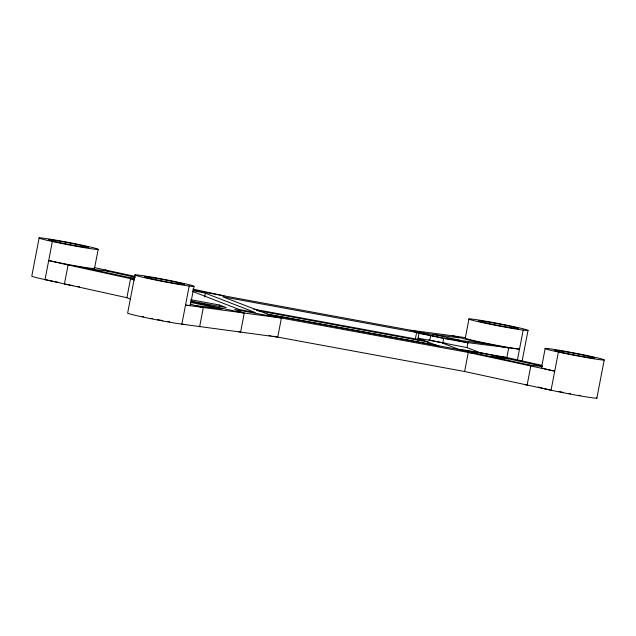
<?xml version="1.0" encoding="UTF-8"?>
<svg xmlns="http://www.w3.org/2000/svg" width="636" height="636" viewBox="0 0 636 636"><rect width="100%" height="100%" fill="white"/><g stroke="black" fill="none" stroke-linecap="round" stroke-linejoin="round"><path stroke-width="0.95" d="M39.138 237.896L31.8 276.024A30.107 1.153 10.9 0 0 58.592 282.416M94.502 268.448L98.175 249.392A30.107 1.153 10.9 0 0 55.427 240.05A30.107 1.153 10.9 0 0 52.367 241.497L45.029 279.617L126.89 297.704L130.595 299.135M126.89 297.704L130.563 278.648L134.474 279.164M134.999 274.895L127.653 313.015A30.107 1.153 10.9 0 0 151.567 318.835A30.107 1.153 10.9 0 0 185.227 324.527M189.194 286.033L181.848 324.153L277.741 337.104L281.414 318.048L185.521 305.089A30.107 1.153 10.9 0 0 189.806 305.034M190.355 305.447L194.028 286.383A30.107 1.153 10.9 0 0 151.281 277.042A30.107 1.153 10.9 0 0 148.228 278.489A30.107 1.153 10.9 0 0 194.028 286.383M204.673 297.012L205.404 293.204L193.837 290.755M219.181 306.91L219.547 305.01L190.689 299.691M545.171 348.488L541.498 367.552A30.107 1.153 10.9 0 0 554.727 371.146L468.287 352.455L234.692 309.446L244.264 313.143L240.591 332.207L238.85 331.531M415.34 339.147L416.62 332.477L222.735 296.781L268.662 314.534L462.547 350.229L460.154 349.307L504.674 357.058L541.967 365.342M417.733 340.077L419.013 333.399L416.62 332.477M427.774 343.957L428.147 342.049L256.666 310.479M481.714 353.298L467.015 347.622L429.777 340.316L430.691 335.554L419.013 333.399M432.695 336.301L433.06 334.393L461.49 340.602M430.691 335.554L443.626 338.376L442.704 343.146L460.162 349.895M468.978 318.962L465.306 338.026A30.107 1.153 10.9 0 0 485.483 343.09A30.107 1.153 10.9 0 0 519.501 349.164L467.166 342.558L453.237 339.513M467.015 347.622L467.929 342.852L467.166 342.558M596.862 398.104L604.2 359.976A30.107 1.153 10.9 0 0 561.461 350.635A30.107 1.153 10.9 0 0 558.4 352.082L551.054 390.21L464.614 371.511L468.287 352.455L477.485 353.664M480.522 354.689L480.888 352.789L542.118 366.169M506.836 357.567L508.673 348.035L471.181 340.65L452.379 335.736L410.88 330.259L192.851 290.111M517.299 360.604L523.174 330.1M521.949 361.908L528.007 330.458A30.107 1.153 10.9 0 0 485.268 321.116A30.107 1.153 10.9 0 0 482.207 322.563A30.107 1.153 10.9 0 0 528.007 330.458M134.752 278.115L127.248 277.129L88.158 268.583M190.705 302.41L222.075 309.009L196.54 305.638M459.128 337.827L414.672 331.968L443.101 338.177L487.55 344.044M446.059 343.456L428.918 340.045M480.888 352.789L462.126 350.309L529.08 364.945M496.247 356.144L505.437 357.353M489.99 356.399L508.752 358.871M542.532 366.543L528.174 364.953L530.774 366.113L527.109 385.17L525.296 384.613M452.379 335.736L465.473 337.684M443.626 338.376L467.929 342.852M429.777 340.316L418.098 338.169L439.047 346.27M253.812 309.183L424.315 340.57M267.231 314.168L436.757 345.38M268.98 335.49L270.928 335.848M272.876 336.213L464.614 371.511M69.928 285.095L64.403 284.054L68.076 264.989L48.702 260.553A30.107 1.153 10.9 0 0 81.551 266.866A30.107 1.153 10.9 0 0 93.953 268.042M94.605 267.653L135.023 276.406M410.88 330.259L424.808 333.304M192.947 289.062L223.999 295.851M106.92 271.055L135.524 277.312M190.88 301.48L244.264 313.143M190.124 304.095L203.281 307.737L199.617 326.793L199.219 326.499M105.226 269.887L107.826 271.047L93.468 269.457L68.076 264.989L130.563 278.648L134.268 280.079M205.404 293.204L255.306 312.546L239.271 309.509L192.287 291.344M219.547 305.01L226.249 307.593L193.543 301.575L191.031 300.605M79.603 286.828A43.709 1.677 10.9 0 1 77.743 286.502M72.894 285.636A43.709 1.677 10.9 0 1 70.914 285.278M98.175 249.392A30.107 1.153 10.9 0 1 52.367 241.497M169.669 321.784A20.4 0.779 10.9 0 1 167.952 321.506M162.88 320.624A20.4 0.779 10.9 0 1 157.72 319.662M152.521 318.636A20.4 0.779 10.9 0 1 150.843 318.302M143.656 316.752A20.4 0.779 10.9 0 1 142.186 316.41M580.636 395.505A20.4 0.779 10.9 0 1 578.999 395.242M570.508 393.756A20.4 0.779 10.9 0 1 568.767 393.422M563.552 392.412A20.4 0.779 10.9 0 1 561.842 392.062M561.016 391.895A20.4 0.779 10.9 0 1 559.068 391.49M596.314 397.691A30.107 1.153 10.9 0 1 573.275 394.654A30.107 1.153 10.9 0 1 538.374 387.022M604.2 359.976A30.107 1.153 10.9 0 1 558.4 352.082M57.622 242.189A20.4 0.779 10.9 0 0 88.65 247.539A20.4 0.779 10.9 0 0 59.697 241.211A20.4 0.779 10.9 0 0 57.622 242.189M153.483 279.18A20.4 0.779 10.9 0 0 184.504 284.531A20.4 0.779 10.9 0 0 155.55 278.202A20.4 0.779 10.9 0 0 153.483 279.18M487.462 323.255A20.4 0.779 10.9 0 0 518.491 328.605A20.4 0.779 10.9 0 0 489.537 322.277A20.4 0.779 10.9 0 0 487.462 323.255M563.655 352.781A20.4 0.779 10.9 0 0 594.676 358.124A20.4 0.779 10.9 0 0 565.722 351.795A20.4 0.779 10.9 0 0 563.655 352.781"/></g></svg>
